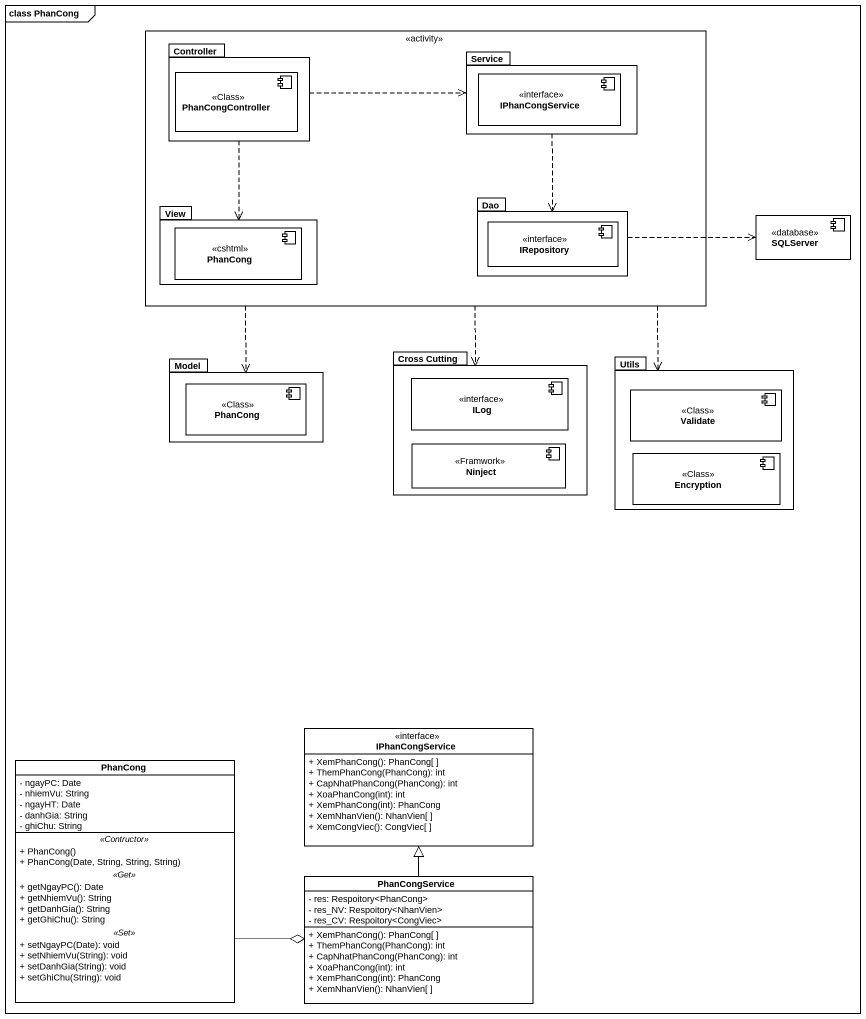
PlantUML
@startuml
mainframe class PhanCong
allowmixing
hide circle
hide empty members
skinparam classAttributeIconSize 0
rectangle " " as part1 <<activity>> {
  package Controller {
    component PhanCongController <<Class>>
  }
  package Service {
    component IPhanCongService <<interface>>
  }
  package View {
    component PhanCong <<cshtml>>
  }
  package Dao {
    component IRepository <<interface>>
  }
}
component SQLServer <<database>>
package Model {
  component "PhanCong" as PhanCong_2 <<Class>>
}
package "Cross Cutting" as Cross_Cutting {
  component ILog <<interface>>
  component Ninject <<Framwork>>
}
package Utils {
  component Validate <<Class>>
  component Encryption <<Class>>
}
class "PhanCong" as PhanCong_3 {
  - ngayPC: Date
  - nhiemVu: String
  - ngayHT: Date
  - danhGia: String
  - ghiChu: String
  .. <<Contructor>> ..
  + PhanCong()
  + PhanCong(Date, String, String, String)
  .. <<Get>> ..
  + getNgayPC(): Date
  + getNhiemVu(): String
  + getDanhGia(): String
  + getGhiChu(): String
  .. <<Set>> ..
  + setNgayPC(Date): void
  + setNhiemVu(String): void
  + setDanhGia(String): void
  + setGhiChu(String): void
}
class "IPhanCongService" as IPhanCongService_2 <<interface>> {
  + XemPhanCong(): PhanCong[ ]
  + ThemPhanCong(PhanCong): int
  + CapNhatPhanCong(PhanCong): int
  + XoaPhanCong(int): int
  + XemPhanCong(int): PhanCong
  + XemNhanVien(): NhanVien[ ]
  + XemCongViec(): CongViec[ ]
}
class PhanCongService {
  - res: Respoitory<PhanCong>
  - res_NV: Respoitory<NhanVien>
  - res_CV: Respoitory<CongViec>
  + XemPhanCong(): PhanCong[ ]
  + ThemPhanCong(PhanCong): int
  + CapNhatPhanCong(PhanCong): int
  + XoaPhanCong(int): int
  + XemPhanCong(int): PhanCong
  + XemNhanVien(): NhanVien[ ]
}
part1 ..> Model
part1 ..> Cross_Cutting
part1 ..> Utils
Controller .right.> Service
Controller ..> View
Service ..> Dao
Dao .right.> SQLServer
PhanCong_3 -right-o PhanCongService
PhanCongService -up-|> IPhanCongService_2
@enduml
